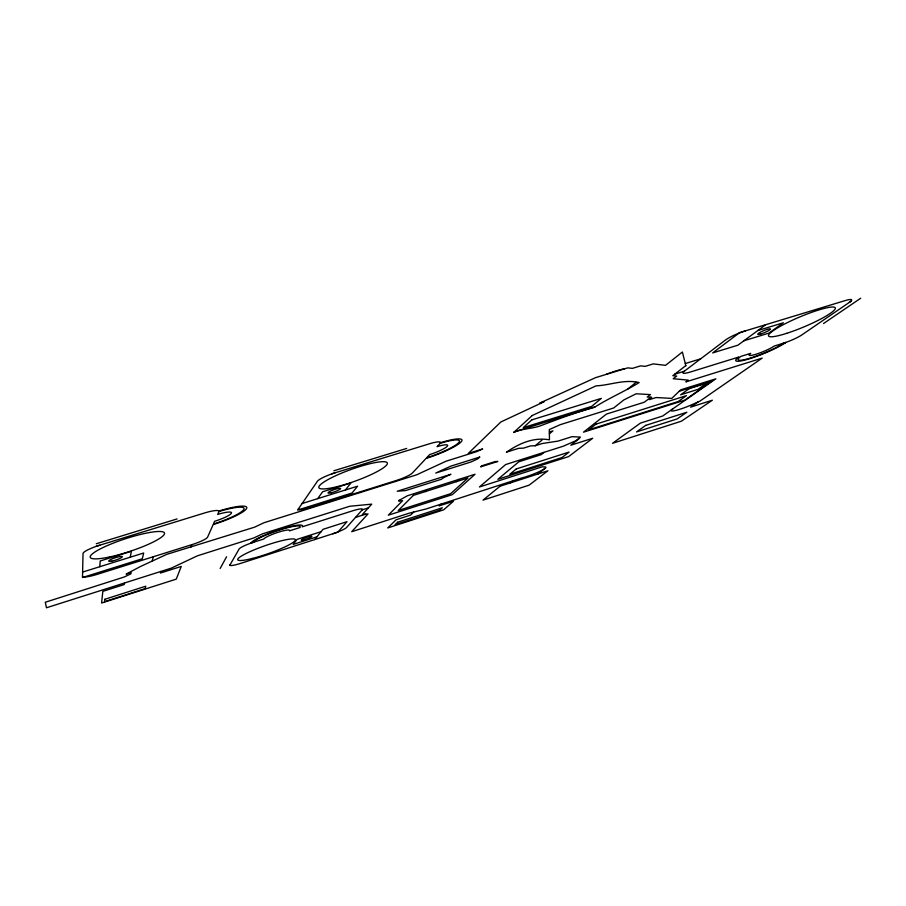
<?xml version="1.0" encoding="UTF-8"?>
<svg xmlns="http://www.w3.org/2000/svg" width="906" height="906" viewBox="0 0 906 906"><rect width="100%" height="100%" fill="white"/><g stroke="black" fill="none" stroke-linecap="round" stroke-linejoin="round"><path stroke-width="1.36" d="M685.819 365.707L682.377 352.015L665.548 365.345L653.26 363.895L645.163 366.364L640.644 365.865L632.433 368.357L627.756 367.87L595.604 377.632L539.829 403.057L544.008 401.777L500.848 421.981L468.3 453.419L482.626 448.946L477.054 451.505L446.103 461.188L416.601 474.835L263.997 522.728L254.597 527.167L166.783 554.347L140.453 566.51L126.104 574.121L131.132 572.535L130.86 573.86L124.349 576.963L45.3 602.241L46.466 607.767L171.257 568.153L197.463 555.797L253.725 537.983L262.706 533.781L349.716 506.273L371.732 504.144L362.377 514.529L368.006 513.917L351.698 531.709L409.127 513.204L426.092 508.968L521.663 477.983A15.685 1.993 -20.8 0 0 544.574 468.742L545.118 468.345A15.685 1.993 -20.8 0 0 545.061 466.93L542.105 466.85L479.433 486.986L505.65 464.552L563.238 446.216L575.774 440.758L580.406 437.077L572.082 436.658L558.119 441.075L542.275 443.521L535.22 445.741L530.61 445.888L523.475 448.142L518.73 448.3L506.443 452.162C519.217 443.476 533.294 437.009 549.455 439.818L549.33 429.546L560.248 424.676L613.645 407.994L623.826 399.954L636.137 393.77L650.44 394.608L647.224 397.066L651.686 397.304L649.387 399.637L656.091 397.541L671.776 398.391L680.712 389.829L715.899 378.81L672.569 409.025A16.874 2.197 -21.7 0 0 675.242 410.554A16.874 2.197 -21.7 0 0 692.048 404.631L699.84 401.177L762.195 358.108L685.853 381.902L688.254 380.124L673.226 378.731L676.725 376.069L672.83 375.684L685.842 365.571M99.739 566.714L100.238 560.95L131.415 551.256L130.26 557.19M124.507 583.045L124.213 584.563L102.842 591.346L101.574 603.034L176.262 579.127L181.257 566.431L160.407 573.056L160.94 571.426M152.197 560.814L153.329 556.748M190.928 547.167L191.947 544.631A15.334 2.458 -18.6 0 0 207.587 537.156L213.17 524.585A32.48 5.572 -18.7 0 0 246.659 508.323A32.48 5.572 -18.7 0 0 219.252 510.893L217.678 514.427A16.24 2.786 -18.7 0 1 231.438 513.124A16.24 2.786 -18.7 0 1 214.643 521.278L213.431 524.008A29.592 5.085 -18.7 0 0 243.952 509.172A29.592 5.085 -18.7 0 0 218.969 511.528M220.169 568.492L226.568 556.748M229.694 565.435L239.127 549.002A13.715 2.005 -19.1 0 1 253.68 542.218M317.666 498.651L322.661 491.754L350.916 482.966L345.379 490.01M314.642 539.602L323.012 529.331L347.009 521.663L337.87 532.139L240.769 563.339A12.956 1.778 -19.1 0 1 229.988 564.925M360.112 492.558L360.916 491.607M368.323 507.926L362.219 509.863L346.556 527.519A12.605 1.721 -19.7 0 1 332.729 533.793M395.209 481.55L396.103 480.565A14.439 2.276 -20.1 0 0 412.4 473.011L426.058 458.413A30.589 5.108 -20.4 0 0 461.041 441.969A30.589 5.108 -20.4 0 0 440.871 442.592L437.043 446.669A15.289 2.548 -20.4 0 1 447.179 446.341A15.289 2.548 -20.4 0 1 429.648 454.586L426.681 457.745A27.871 4.643 -20.4 0 0 458.572 442.751A27.871 4.643 -20.4 0 0 440.18 443.317M425.208 491.618L427.372 489.512M413.725 512.116L410.577 515.095L396.103 519.772L387.734 527.949L443.668 509.818L453.419 501.267L439.229 505.842L441.528 503.793M456.409 481.686L458.968 479.319M579.557 438.368L570.814 445.22L592.694 438.255L568.651 456.59L497.87 479.308L518.821 461.777L541.267 454.631L543.974 452.422M535.253 445.741L542.082 439.988M549.376 433.838L552.932 430.86L549.353 431.969M510.418 482.875L513.113 480.701M627.609 389.172L636.125 382.321M537.756 474.042L545.084 468.368M674.811 374.178L684.268 371.256L725.423 340.067A15.923 2.514 -22.5 0 1 745.479 330.849M650.848 397.258L644.291 402.219L606.408 414.099L583.475 432.173L684.936 400.09L711.742 381.075L679.206 391.267M765.774 324.688L737.914 345.186L712.671 352.921L739.647 332.615L844.924 300.667A15.832 2.344 -23 0 1 849.398 302.344M698.039 401.981L690.576 407.145L712.343 400.214L681.448 421.177L612.535 443.306L640.406 423.113L662.728 416.001L672.965 408.753M851.153 301.143L801.81 334.937A14.689 2.095 -22.6 0 1 783.328 343.238M823.52 323.533L860.7 298.233M606.216 374.371L607.201 373.974M608.198 373.589L609.183 373.204M610.168 372.83L611.154 372.479M612.139 372.128L613.102 371.8M614.064 371.471L615.004 371.166M321.109 531.675L297.021 539.376L293.216 544.427L316.907 536.816M355.526 517.405L365.684 514.166M615.933 370.871L616.839 370.599M191.947 544.631L97.474 574.268A15.878 2.537 -18 0 1 82.514 576.318M396.103 480.565L310.067 507.553A14.768 2.356 -19.5 0 1 298.606 508.628M514.359 431.845L595.185 406.726M302.128 503.51L357.587 486.194L352.038 493.011L297.621 510.067L317.383 481.29A16.002 2.775 -19.6 0 1 335.073 472.819M82.605 572.071L143.692 553L142.31 558.764L82.491 577.507L83.024 553.555A17.271 3.012 -17.8 0 1 99.807 545.197M96.274 543.747L177.1 518.934M333.929 470.758L406.703 448.425M685.355 363.533L700.644 358.833M96.104 546.329L204.654 512.955A16.636 2.911 -18.6 0 1 218.901 511.686M331.743 473.838L429.591 443.747A15.629 2.661 -20.3 0 1 440.01 443.498M743.905 340.769L769.024 333.091L783.35 322.774L757.801 330.554M617.733 370.339L618.594 370.101M619.444 369.875L620.259 369.671M621.04 369.489L621.788 369.32M622.513 369.172L623.203 369.048M623.849 368.946L624.461 368.855M253.102 542.4A25.04 3.692 -19.3 0 1 279.954 529.874A25.04 3.692 -19.3 0 1 299.943 527.53L289.456 530.859A13.737 2.027 -19.3 0 0 278.47 532.162A13.737 2.027 -19.3 0 0 263.748 539.025L250.792 543.136A27.486 4.054 -19.3 0 1 280.271 529.364A27.486 4.054 -19.3 0 1 302.196 526.816L352.434 510.871A13.318 1.925 -19.8 0 1 362.219 509.863M783.849 343.08A26.512 3.794 -22.4 0 1 750.678 357.961A26.512 3.794 -22.4 0 1 740.949 356.364L750.7 353.34A14.541 2.084 -22.4 0 0 755.989 354.246A14.541 2.084 -22.4 0 0 774.245 346.047L785.921 342.434A29.094 4.168 -22.4 0 1 749.522 358.753A29.094 4.168 -22.4 0 1 738.832 357.021L690.587 371.947A14.79 2.231 -22.1 0 1 684.268 371.256M104.836 599.285L104.552 601.641L145.096 588.662L145.787 586.193L104.836 599.285M399.24 500.305L398.663 501.075L402.57 500.701L388.312 515.186L452.298 494.642L475.038 474.246L407.44 495.752L399.24 500.305M413.385 495.378L398.244 510.497L450.622 493.702L467.994 477.994L413.385 495.378M442.943 477.915L441.573 479.229L405.707 490.542L397.247 491.245L450.928 474.268L442.943 477.915M397.553 522.252L395.016 524.699L439.478 510.293L442.332 507.768L397.553 522.252M479.693 457.077L477.756 458.878L471.018 461.969L435.741 473.068L450.724 466.182L479.693 457.077M532.241 415.514L513.679 432.479C522.162 428.493 531.335 428.957 539.976 425.967C557.892 419.218 575.786 412.355 594.381 407.383C608.73 398.198 624.596 391.483 639.126 382.57C624.245 379.025 610.429 385.186 595.989 385.888L532.241 415.514M531.811 419.874L523.249 427.632L591.641 406.398L601.346 398.368L531.811 419.874M481.913 465.763L480.701 466.862L497.824 461.437L495.14 461.573L481.913 465.763M516.239 468.968L509.806 474.28L561.969 457.553L569.081 452.071L516.239 468.968M500.078 486.205L483 500.146L529.115 485.163L547.926 470.769L500.078 486.205M595.955 424.155L588.787 429.784L678.198 401.528L686.431 395.639L595.955 424.155M689.115 388.674L680.621 394.812L698.016 389.342L706.725 383.147L689.115 388.674M645.706 425.378L636.544 431.924L677.133 418.923L686.861 412.241L645.706 425.378M303.986 539.874A5.708 0.793 -19.5 0 0 311.924 536.363A5.708 0.793 -19.5 0 0 303.725 538.515A5.708 0.793 -19.5 0 0 303.986 539.874M252.581 558.402A30.498 4.258 -19.2 0 0 295.379 539.761A30.498 4.258 -19.2 0 0 251.709 550.893A30.498 4.258 -19.2 0 0 252.581 558.402M760.712 333.997A6.965 1.076 -22.6 0 0 770.508 329.071A6.965 1.076 -22.6 0 0 760.972 331.902A6.965 1.076 -22.6 0 0 760.712 333.997M786.702 333.329A36.206 5.391 -22.8 0 0 835.321 307.938A36.206 5.391 -22.8 0 0 783.735 324.45A36.206 5.391 -22.8 0 0 786.702 333.329M111.857 561.108A7.203 1.189 -18.1 0 0 122.333 556.782A7.203 1.189 -18.1 0 0 112.231 558.843A7.203 1.189 -18.1 0 0 111.857 561.108M109.547 556.975A39.094 6.693 -18.1 0 0 164.53 533.249A39.094 6.693 -18.1 0 0 107.905 545.333A39.094 6.693 -18.1 0 0 109.547 556.975M331.154 492.807A6.704 1.099 -19.6 0 0 340.622 488.515A6.704 1.099 -19.6 0 0 331.098 490.814A6.704 1.099 -19.6 0 0 331.154 492.807M337.021 486.692A36.387 6.172 -19.8 0 0 387.383 463.147A36.387 6.172 -19.8 0 0 334.903 476.092A36.387 6.172 -19.8 0 0 337.021 486.692"/></g></svg>
